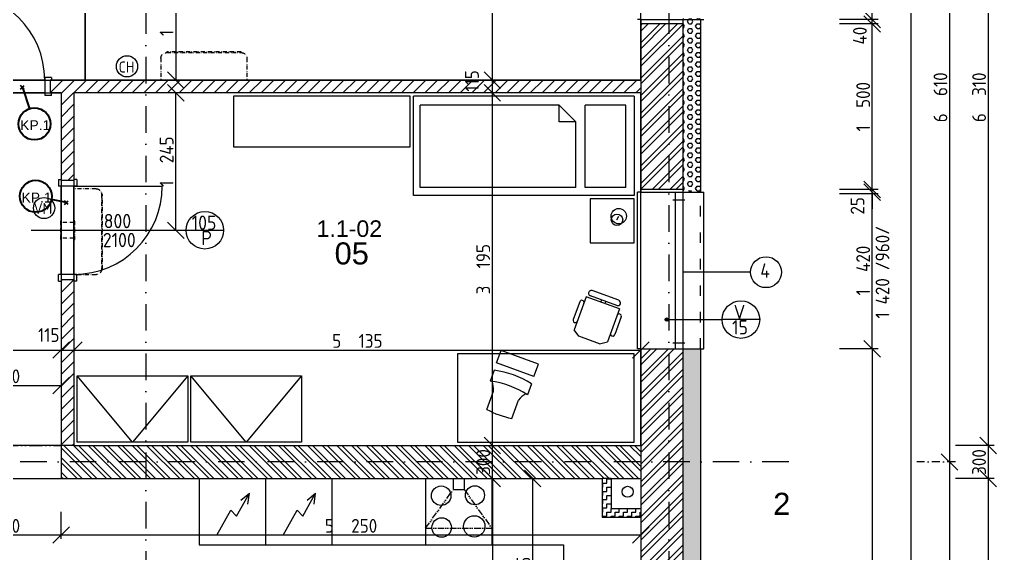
# Model space of a CAD drawing. Extents: x 4511820 to 5180432, y -1526536 to -944957.
# Drawn here: x 5034913 to 5043762, y -1339184 to -1334345 of the extents above; entities that cross this region are included whole.
import ezdxf

# ---------------------------------------------------------------- set-up
doc = ezdxf.new("R2010")
doc.units = 0
doc.header["$MEASUREMENT"] = 0
for name, pattern in [('ACAD_ISO03W100', [30, 12, -18]), ('ACAD_ISO12W100', [22, 12, -3, 0.5, -3, 0.5, -3]), ('BODKOCIARKOVANA_3', [5.6, 3, -1.3, 0, -1.3])]:
    doc.linetypes.add(name, pattern=pattern)
doc.layers.get('0').update_dxf_attribs({"linetype": 'CONTINUOUS'})
doc.layers.get('Defpoints').update_dxf_attribs({"color": 61, "linetype": 'CONTINUOUS'})
for name, color, linetype in [('DVERE', 45, 'CONTINUOUS'), ('KÓTY', 4, 'CONTINUOUS'), ('MÚRY', 1, 'CONTINUOUS'), ('OKNÁ', 143, 'CONTINUOUS'), ('osi', 253, 'CONTINUOUS'), ('Plochy', 41, 'CONTINUOUS'), ('POPIS', 7, 'CONTINUOUS'), ('TENKÁ', 7, 'CONTINUOUS'), ('ZARIADENIE', 47, 'CONTINUOUS'), ('ZARIADENIE1', 145, 'CONTINUOUS'), ('ZZ-chladenie', 133, 'CONTINUOUS'), ('zz-vetr', 52, 'CONTINUOUS'), ('ŠRAFY', 82, 'CONTINUOUS')]:
    doc.layers.add(name, color=color, linetype=linetype)
doc.layers.add('preklady', color=74, linetype='CONTINUOUS', lineweight=35)
doc.styles.add('ARIAL', font='arial.ttf')
doc.styles.add('styl1', font='arial.ttf')
doc.styles.add('STYLE1', font='isocp.shx')
doc.dimstyles.new('STANDARD-50', dxfattribs={"dimtxt": 125, "dimasz": 150, "dimexe": 10, "dimexo": 200, "dimgap": 20, "dimtad": 1, "dimdsep": 46, "dimlunit": 6, "dimtxsty": 'STYLE1', "dimblk1": 'OBLIQUE', "dimblk2": 'OBLIQUE', "dimsah": 1, "dimcen": 2.5, "dimse1": 1, "dimse2": 1, "dimadec": 0, "dimazin": 0, "dimtfac": 1, "dimtmove": 1, "dimatfit": 3, "dimldrblk": 'OBLIQUE', "dimfxl": 1, "dimtolj": 1, "dimtzin": 0, "dimarcsym": 0})
pattern_1 = [(45, (515270.5, 128041), (-53.0330086, 53.0330086), [])]

# ---------------------------------------------------------------- blocks, each defined once
blk = doc.blocks.new('_OBLIQUE')
at = {"color": 0, "linetype": 'ByBlock'}
blk.add_line((-0.5, -0.5), (0.5, 0.5), dxfattribs=at)
blk = doc.blocks.new('*D22272')
at = {"layer": 'Defpoints', "color": 0}
for p in [(5041881, -1331745.2), (5041881, -1338355.2), (5043337.5, -1338355.2)]:
    blk.add_point(p, dxfattribs=at)
at = {"layer": 'KÓTY', "color": 0, "lineweight": -2}
blk.add_line((5043337.5, -1331745.2), (5043337.5, -1338355.2), dxfattribs=at)
at = {"layer": 'KÓTY', "color": 0, "linetype": 'ByBlock', "lineweight": -2, "xscale": 150, "yscale": 150, "zscale": 150}
for p, rotation in [((5043337.5, -1331745.2), 90), ((5043337.5, -1338355.2), 270)]:
    blk.add_blockref('_OBLIQUE', p, dxfattribs=dict(at, rotation=rotation))
at = {"layer": 'KÓTY', "color": 0, "insert": (5043255, -1335050.2), "char_height": 125, "attachment_point": 5, "rotation": 90, "style": 'STYLE1'}
blk.add_mtext('\\A1;6ﾠ610', dxfattribs=at)
blk = doc.blocks.new('*D22273')
at = {"layer": 'Defpoints', "color": 0}
for p in [(5041881, -1338355.2), (5041881, -1345070.2), (5043337.5, -1345070.2)]:
    blk.add_point(p, dxfattribs=at)
at = {"layer": 'KÓTY', "color": 0, "lineweight": -2}
blk.add_line((5043337.5, -1338355.2), (5043337.5, -1345070.2), dxfattribs=at)
at = {"layer": 'KÓTY', "color": 0, "linetype": 'ByBlock', "lineweight": -2, "xscale": 150, "yscale": 150, "zscale": 150}
for p, rotation in [((5043337.5, -1338355.2), 90), ((5043337.5, -1345070.2), 270)]:
    blk.add_blockref('_OBLIQUE', p, dxfattribs=dict(at, rotation=rotation))
at = {"layer": 'KÓTY', "color": 0, "insert": (5043255, -1341712.7), "char_height": 125, "attachment_point": 5, "rotation": 90, "style": 'STYLE1'}
blk.add_mtext('\\A1;6ﾠ715', dxfattribs=at)
blk = doc.blocks.new('*D22275')
at = {"layer": 'Defpoints', "color": 0}
for p in [(5040921, -1312385.2), (5040921, -1345230.2), (5042987.5, -1345230.2)]:
    blk.add_point(p, dxfattribs=at)
at = {"layer": 'KÓTY', "color": 0, "lineweight": -2}
blk.add_line((5042987.5, -1312385.2), (5042987.5, -1345230.2), dxfattribs=at)
at = {"layer": 'KÓTY', "color": 0, "linetype": 'ByBlock', "lineweight": -2, "xscale": 150, "yscale": 150, "zscale": 150}
for p, rotation in [((5042987.5, -1312385.2), 90), ((5042987.5, -1345230.2), 270)]:
    blk.add_blockref('_OBLIQUE', p, dxfattribs=dict(at, rotation=rotation))
at = {"layer": 'KÓTY', "color": 0, "insert": (5042905, -1328807.7), "char_height": 125, "attachment_point": 5, "rotation": 90, "style": 'STYLE1'}
blk.add_mtext('\\A1;32ﾠ845', dxfattribs=at)
blk = doc.blocks.new('*D22278')
at = {"layer": 'Defpoints', "color": 0}
for p in [(5040921, -1335910.2), (5042637.5, -1335910.2), (5040921, -1337330.2)]:
    blk.add_point(p, dxfattribs=at)
at = {"layer": 'KÓTY', "color": 0, "lineweight": -2}
blk.add_line((5042637.5, -1337330.2), (5042637.5, -1335910.2), dxfattribs=at)
at = {"layer": 'KÓTY', "color": 0, "linetype": 'ByBlock', "lineweight": -2, "xscale": 150, "yscale": 150, "zscale": 150}
for p, rotation in [((5042637.5, -1335910.2), 90), ((5042637.5, -1337330.2), 270)]:
    blk.add_blockref('_OBLIQUE', p, dxfattribs=dict(at, rotation=rotation))
at = {"layer": 'KÓTY', "color": 0, "insert": (5042555, -1336620.2), "char_height": 125, "attachment_point": 5, "rotation": 90, "style": 'STYLE1'}
blk.add_mtext('\\A1;1ﾠ420', dxfattribs=at)
blk = doc.blocks.new('*D22279')
at = {"layer": 'Defpoints', "color": 0}
for p in [(5040921, -1335885.2), (5040921, -1335910.2), (5042637.5, -1335885.2)]:
    blk.add_point(p, dxfattribs=at)
at = {"layer": 'KÓTY', "color": 0, "lineweight": -2}
for p, q in [((5042637.5, -1335885.2), (5042637.5, -1335735.2)), ((5042637.5, -1335910.2), (5042637.5, -1335885.2)), ((5042637.5, -1335910.2), (5042637.5, -1336060.2))]:
    blk.add_line(p, q, dxfattribs=at)
at = {"layer": 'KÓTY', "color": 0, "linetype": 'ByBlock', "lineweight": -2, "xscale": 150, "yscale": 150, "zscale": 150}
for p, rotation in [((5042637.5, -1335885.2), 270), ((5042637.5, -1335910.2), 90)]:
    blk.add_blockref('_OBLIQUE', p, dxfattribs=dict(at, rotation=rotation))
at = {"layer": 'KÓTY', "color": 0, "insert": (5042504, -1336033.5), "char_height": 125, "attachment_point": 5, "rotation": 90, "style": 'STYLE1'}
blk.add_mtext('\\A1;25', dxfattribs=at)
blk = doc.blocks.new('*D22280')
at = {"layer": 'Defpoints', "color": 0}
for p in [(5040921, -1334385.2), (5042637.5, -1334385.2), (5040921, -1335885.2)]:
    blk.add_point(p, dxfattribs=at)
at = {"layer": 'KÓTY', "color": 0, "lineweight": -2}
blk.add_line((5042637.5, -1335885.2), (5042637.5, -1334385.2), dxfattribs=at)
at = {"layer": 'KÓTY', "color": 0, "linetype": 'ByBlock', "lineweight": -2, "xscale": 150, "yscale": 150, "zscale": 150}
for p, rotation in [((5042637.5, -1334385.2), 90), ((5042637.5, -1335885.2), 270)]:
    blk.add_blockref('_OBLIQUE', p, dxfattribs=dict(at, rotation=rotation))
at = {"layer": 'KÓTY', "color": 0, "insert": (5042555, -1335135.2), "char_height": 125, "attachment_point": 5, "rotation": 90, "style": 'STYLE1'}
blk.add_mtext('\\A1;1ﾠ500', dxfattribs=at)
blk = doc.blocks.new('*D22281')
at = {"layer": 'Defpoints', "color": 0}
for p in [(5040921, -1332925.2), (5042637.5, -1332925.2), (5040921, -1334345.2)]:
    blk.add_point(p, dxfattribs=at)
at = {"layer": 'KÓTY', "color": 0, "lineweight": -2}
blk.add_line((5042637.5, -1334345.2), (5042637.5, -1332925.2), dxfattribs=at)
at = {"layer": 'KÓTY', "color": 0, "linetype": 'ByBlock', "lineweight": -2, "xscale": 150, "yscale": 150, "zscale": 150}
for p, rotation in [((5042637.5, -1332925.2), 90), ((5042637.5, -1334345.2), 270)]:
    blk.add_blockref('_OBLIQUE', p, dxfattribs=dict(at, rotation=rotation))
at = {"layer": 'KÓTY', "color": 0, "insert": (5042555, -1333635.2), "char_height": 125, "attachment_point": 5, "rotation": 90, "style": 'STYLE1'}
blk.add_mtext('\\A1;1ﾠ420', dxfattribs=at)
blk = doc.blocks.new('*D22295')
at = {"layer": 'Defpoints', "color": 0}
for p in [(5040921, -1334345.2), (5040921, -1334385.2), (5042637.5, -1334345.2)]:
    blk.add_point(p, dxfattribs=at)
at = {"layer": 'KÓTY', "color": 0, "lineweight": -2}
blk.add_line((5042637.5, -1334385.2), (5042637.5, -1334345.2), dxfattribs=at)
at = {"layer": 'KÓTY', "color": 0, "linetype": 'ByBlock', "lineweight": -2, "xscale": 150, "yscale": 150, "zscale": 150}
for p, rotation in [((5042637.5, -1334345.2), 90), ((5042637.5, -1334385.2), 270)]:
    blk.add_blockref('_OBLIQUE', p, dxfattribs=dict(at, rotation=rotation))
at = {"layer": 'KÓTY', "color": 0, "insert": (5042525.5, -1334491), "char_height": 125, "attachment_point": 5, "rotation": 90, "style": 'STYLE1'}
blk.add_mtext('\\A1;40', dxfattribs=at)
blk = doc.blocks.new('*D22302')
at = {"layer": 'Defpoints', "color": 0}
for p in [(5040541, -1331895.2), (5040541, -1338205.2), (5043687.5, -1338205.2)]:
    blk.add_point(p, dxfattribs=at)
at = {"layer": 'KÓTY', "color": 0, "lineweight": -2}
blk.add_line((5043687.5, -1331895.2), (5043687.5, -1338205.2), dxfattribs=at)
at = {"layer": 'KÓTY', "color": 0, "linetype": 'ByBlock', "lineweight": -2, "xscale": 150, "yscale": 150, "zscale": 150}
for p, rotation in [((5043687.5, -1331895.2), 90), ((5043687.5, -1338205.2), 270)]:
    blk.add_blockref('_OBLIQUE', p, dxfattribs=dict(at, rotation=rotation))
at = {"layer": 'KÓTY', "color": 0, "insert": (5043605, -1335050.2), "char_height": 125, "attachment_point": 5, "rotation": 90, "style": 'STYLE1'}
blk.add_mtext('\\A1;6ﾠ310', dxfattribs=at)
blk = doc.blocks.new('*D22303')
at = {"layer": 'Defpoints', "color": 0}
for p in [(5040541, -1338205.2), (5040541, -1338505.2), (5043687.5, -1338505.2)]:
    blk.add_point(p, dxfattribs=at)
at = {"layer": 'KÓTY', "color": 0, "lineweight": -2}
blk.add_line((5043687.5, -1338205.2), (5043687.5, -1338505.2), dxfattribs=at)
at = {"layer": 'KÓTY', "color": 0, "linetype": 'ByBlock', "lineweight": -2, "xscale": 150, "yscale": 150, "zscale": 150}
for p, rotation in [((5043687.5, -1338205.2), 90), ((5043687.5, -1338505.2), 270)]:
    blk.add_blockref('_OBLIQUE', p, dxfattribs=dict(at, rotation=rotation))
at = {"layer": 'KÓTY', "color": 0, "insert": (5043605, -1338355.2), "char_height": 125, "attachment_point": 5, "rotation": 90, "style": 'STYLE1'}
blk.add_mtext('\\A1;300', dxfattribs=at)
blk = doc.blocks.new('*D22304')
at = {"layer": 'Defpoints', "color": 0}
for p in [(5040541, -1338505.2), (5040926.4, -1345230.2), (5043687.5, -1345230.2)]:
    blk.add_point(p, dxfattribs=at)
at = {"layer": 'KÓTY', "color": 0, "lineweight": -2}
blk.add_line((5043687.5, -1338505.2), (5043687.5, -1345230.2), dxfattribs=at)
at = {"layer": 'KÓTY', "color": 0, "linetype": 'ByBlock', "lineweight": -2, "xscale": 150, "yscale": 150, "zscale": 150}
for p, rotation in [((5043687.5, -1338505.2), 90), ((5043687.5, -1345230.2), 270)]:
    blk.add_blockref('_OBLIQUE', p, dxfattribs=dict(at, rotation=rotation))
at = {"layer": 'KÓTY', "color": 0, "insert": (5043605, -1341867.7), "char_height": 125, "attachment_point": 5, "rotation": 90, "style": 'STYLE1'}
blk.add_mtext('\\A1;6ﾠ725', dxfattribs=at)
blk = doc.blocks.new('JEDNOPOSTEL')
at = {"layer": 'ZARIADENIE', "ltscale": 0.25}
for p, q in [((4449069, -1322230.2), (4447069, -1322230.2)), ((4447069, -1323130.2), (4447069, -1322230.2)), ((4449069, -1322230.2), (4449069, -1323130.2)), ((4449069, -1323130.2), (4447069, -1323130.2)), ((4448913, -1323349.6), (4448929.1, -1323317.4))]:
    blk.add_line(p, q, dxfattribs=at)
at = {"layer": 'ZARIADENIE', "color": 76, "ltscale": 0.25}
for p, q in [((4448390.6, -1322311.3), (4447130.6, -1322311.3)), ((4447130.6, -1323056.9), (4447130.6, -1322311.3)), ((4448540.6, -1322461.3), (4448390.6, -1322311.3)), ((4448390.6, -1322461.3), (4448390.6, -1322311.3)), ((4448992.6, -1322311.3), (4448623.3, -1322311.3)), ((4448623.3, -1323056.9), (4448623.3, -1322311.3)), ((4448992.6, -1323056.9), (4448992.6, -1322311.3)), ((4448540.6, -1322461.3), (4448390.6, -1322461.3)), ((4448540.6, -1323056.9), (4448540.6, -1322461.3)), ((4448540.6, -1323056.9), (4447130.6, -1323056.9)), ((4448992.6, -1323056.9), (4448623.3, -1323056.9))]:
    blk.add_line(p, q, dxfattribs=at)
at = {"layer": 'ZARIADENIE'}
blk.add_lwpolyline([(4448669, -1323160.2), (4448669, -1323560.2), (4449069, -1323560.2), (4449069, -1323160.2)], close=True, dxfattribs=at)
at = {"layer": 'ZARIADENIE', "ltscale": 0.25}
for centre, radius in [((4448929.1, -1323317.4), 69.7), ((4448913, -1323349.6), 51.9)]:
    blk.add_circle(centre, radius, dxfattribs=at)
blk = doc.blocks.new('SKRINA')
at = {"layer": 'ZARIADENIE'}
for p, q in [((4449069, -1324645.2), (4448469, -1324145.2)), ((4448469, -1325145.2), (4449069, -1324645.2))]:
    blk.add_line(p, q, dxfattribs=at)
blk.add_lwpolyline([(4448469, -1324145.2), (4448469, -1325145.2), (4449069, -1325145.2), (4449069, -1324145.2)], close=True, dxfattribs=at)
blk = doc.blocks.new('*D23144')
at = {"layer": 'Defpoints', "color": 0}
for p in [(5036183.3, -1335010.2), (5036328, -1335010.2), (5036183.3, -1336255.2)]:
    blk.add_point(p, dxfattribs=at)
at = {"layer": 'KÓTY', "color": 0, "lineweight": -2}
blk.add_line((5036328, -1336255.2), (5036328, -1335010.2), dxfattribs=at)
at = {"layer": 'KÓTY', "color": 0, "linetype": 'ByBlock', "lineweight": -2, "xscale": 150, "yscale": 150, "zscale": 150}
for p, rotation in [((5036328, -1335010.2), 90), ((5036328, -1336255.2), 270)]:
    blk.add_blockref('_OBLIQUE', p, dxfattribs=dict(at, rotation=rotation))
at = {"layer": 'KÓTY', "color": 0, "insert": (5036245.5, -1335632.7), "char_height": 125, "attachment_point": 5, "rotation": 90, "style": 'STYLE1'}
blk.add_mtext('\\A1;1ﾠ245', dxfattribs=at)
blk = doc.blocks.new('*D23145')
at = {"layer": 'Defpoints', "color": 0}
for p in [(5040341.7, -1338505.2), (5039196.2, -1343580.2), (5040341.7, -1343580.2)]:
    blk.add_point(p, dxfattribs=at)
at = {"layer": 'KÓTY', "color": 0, "lineweight": -2}
blk.add_line((5039196.2, -1338505.2), (5039196.2, -1343580.2), dxfattribs=at)
at = {"layer": 'KÓTY', "color": 0, "linetype": 'ByBlock', "lineweight": -2, "xscale": 150, "yscale": 150, "zscale": 150}
for p, rotation in [((5039196.2, -1338505.2), 90), ((5039196.2, -1343580.2), 270)]:
    blk.add_blockref('_OBLIQUE', p, dxfattribs=dict(at, rotation=rotation))
at = {"layer": 'KÓTY', "color": 0, "insert": (5039103, -1341519.5), "char_height": 125, "attachment_point": 5, "rotation": 90, "style": 'STYLE1'}
blk.add_mtext('\\A1;5ﾠ075', dxfattribs=at)
blk = doc.blocks.new('*D23146')
at = {"layer": 'Defpoints', "color": 0}
for p in [(5039191, -1338205.2), (5039196.2, -1338205.2), (5039191, -1338505.2)]:
    blk.add_point(p, dxfattribs=at)
at = {"layer": 'KÓTY', "color": 0, "lineweight": -2}
blk.add_line((5039196.2, -1338505.2), (5039196.2, -1338205.2), dxfattribs=at)
at = {"layer": 'KÓTY', "color": 0, "linetype": 'ByBlock', "lineweight": -2, "xscale": 150, "yscale": 150, "zscale": 150}
for p, rotation in [((5039196.2, -1338205.2), 90), ((5039196.2, -1338505.2), 270)]:
    blk.add_blockref('_OBLIQUE', p, dxfattribs=dict(at, rotation=rotation))
at = {"layer": 'KÓTY', "color": 0, "insert": (5039113.7, -1338355.2), "char_height": 125, "attachment_point": 5, "rotation": 90, "style": 'STYLE1'}
blk.add_mtext('\\A1;300', dxfattribs=at)
blk = doc.blocks.new('*D23147')
at = {"layer": 'Defpoints', "color": 0}
for p in [(5039196.2, -1335010.2), (5039196.2, -1335010.2), (5039191, -1338205.2)]:
    blk.add_point(p, dxfattribs=at)
at = {"layer": 'KÓTY', "color": 0, "lineweight": -2}
blk.add_line((5039196.2, -1338205.2), (5039196.2, -1335010.2), dxfattribs=at)
at = {"layer": 'KÓTY', "color": 0, "linetype": 'ByBlock', "lineweight": -2, "xscale": 150, "yscale": 150, "zscale": 150}
for p, rotation in [((5039196.2, -1335010.2), 90), ((5039196.2, -1338205.2), 270)]:
    blk.add_blockref('_OBLIQUE', p, dxfattribs=dict(at, rotation=rotation))
at = {"layer": 'KÓTY', "color": 0, "insert": (5039113.6, -1336607.7), "char_height": 125, "attachment_point": 5, "rotation": 90, "style": 'STYLE1'}
blk.add_mtext('\\A1;3ﾠ195', dxfattribs=at)
blk = doc.blocks.new('*D23148')
at = {"layer": 'Defpoints', "color": 0}
for p in [(5039196.2, -1334895.2), (5039196.2, -1334895.2), (5039196.2, -1335010.2)]:
    blk.add_point(p, dxfattribs=at)
at = {"layer": 'KÓTY', "color": 0, "lineweight": -2}
blk.add_line((5039196.2, -1335010.2), (5039196.2, -1334895.2), dxfattribs=at)
at = {"layer": 'KÓTY', "color": 0, "linetype": 'ByBlock', "lineweight": -2, "xscale": 150, "yscale": 150, "zscale": 150}
for p, rotation in [((5039196.2, -1334895.2), 90), ((5039196.2, -1335010.2), 270)]:
    blk.add_blockref('_OBLIQUE', p, dxfattribs=dict(at, rotation=rotation))
at = {"layer": 'KÓTY', "color": 0, "insert": (5039011.2, -1334901.9), "char_height": 125, "attachment_point": 5, "rotation": 90, "style": 'STYLE1'}
blk.add_mtext('\\A1;115', dxfattribs=at)
blk = doc.blocks.new('*D23149')
at = {"layer": 'Defpoints', "color": 0}
for p in [(5039196.2, -1331895.2), (5039196.2, -1331895.2), (5039196.2, -1334895.2)]:
    blk.add_point(p, dxfattribs=at)
at = {"layer": 'KÓTY', "color": 0, "lineweight": -2}
blk.add_line((5039196.2, -1334895.2), (5039196.2, -1331895.2), dxfattribs=at)
at = {"layer": 'KÓTY', "color": 0, "linetype": 'ByBlock', "lineweight": -2, "xscale": 150, "yscale": 150, "zscale": 150}
for p, rotation in [((5039196.2, -1331895.2), 90), ((5039196.2, -1334895.2), 270)]:
    blk.add_blockref('_OBLIQUE', p, dxfattribs=dict(at, rotation=rotation))
at = {"layer": 'KÓTY', "color": 0, "insert": (5039113.6, -1333395.2), "char_height": 125, "attachment_point": 5, "rotation": 90, "style": 'STYLE1'}
blk.add_mtext('\\A1;3ﾠ000', dxfattribs=at)
blk = doc.blocks.new('*D23159')
at = {"layer": 'Defpoints', "color": 0}
for p in [(5034121, -1338505.2), (5035291, -1338505.2), (5035291, -1339016.5)]:
    blk.add_point(p, dxfattribs=at)
at = {"layer": 'KÓTY', "color": 0, "lineweight": -2}
blk.add_line((5034121, -1339016.5), (5035291, -1339016.5), dxfattribs=at)
at = {"layer": 'KÓTY', "color": 0, "linetype": 'ByBlock', "lineweight": -2, "xscale": 150, "yscale": 150, "zscale": 150, "rotation": 180}
blk.add_blockref('_OBLIQUE', (5034121, -1339016.5), dxfattribs=at)
at = {"layer": 'KÓTY', "color": 0, "linetype": 'ByBlock', "lineweight": -2, "xscale": 150, "yscale": 150, "zscale": 150}
blk.add_blockref('_OBLIQUE', (5035291, -1339016.5), dxfattribs=at)
at = {"layer": 'KÓTY', "color": 0, "insert": (5034706, -1338934), "char_height": 125, "attachment_point": 5, "style": 'STYLE1'}
blk.add_mtext('\\A1;1ﾠ170', dxfattribs=at)
blk = doc.blocks.new('*D23160')
at = {"layer": 'Defpoints', "color": 0}
for p in [(5035291, -1338505.2), (5040541, -1338505.2), (5040541, -1339016.5)]:
    blk.add_point(p, dxfattribs=at)
at = {"layer": 'KÓTY', "color": 0, "lineweight": -2}
blk.add_line((5035291, -1339016.5), (5040541, -1339016.5), dxfattribs=at)
at = {"layer": 'KÓTY', "color": 0, "linetype": 'ByBlock', "lineweight": -2, "xscale": 150, "yscale": 150, "zscale": 150, "rotation": 180}
blk.add_blockref('_OBLIQUE', (5035291, -1339016.5), dxfattribs=at)
at = {"layer": 'KÓTY', "color": 0, "linetype": 'ByBlock', "lineweight": -2, "xscale": 150, "yscale": 150, "zscale": 150}
blk.add_blockref('_OBLIQUE', (5040541, -1339016.5), dxfattribs=at)
at = {"layer": 'KÓTY', "color": 0, "insert": (5037916, -1338934), "char_height": 125, "attachment_point": 5, "style": 'STYLE1'}
blk.add_mtext('\\A1;5ﾠ250', dxfattribs=at)
blk = doc.blocks.new('*D23163')
at = {"layer": 'Defpoints', "color": 0}
for p in [(5039561.5, -1338505.2), (5040291, -1338505.2), (5040291, -1340380.2)]:
    blk.add_point(p, dxfattribs=at)
at = {"layer": 'KÓTY', "color": 0, "lineweight": -2}
blk.add_line((5039561.5, -1340380.2), (5039561.5, -1338505.2), dxfattribs=at)
at = {"layer": 'KÓTY', "color": 0, "linetype": 'ByBlock', "lineweight": -2, "xscale": 150, "yscale": 150, "zscale": 150}
for p, rotation in [((5039561.5, -1338505.2), 90), ((5039561.5, -1340380.2), 270)]:
    blk.add_blockref('_OBLIQUE', p, dxfattribs=dict(at, rotation=rotation))
at = {"layer": 'KÓTY', "color": 0, "insert": (5039479, -1339442.7), "char_height": 125, "attachment_point": 5, "rotation": 90, "style": 'STYLE1'}
blk.add_mtext('\\A1;1ﾠ875', dxfattribs=at)
blk = doc.blocks.new('*D23175')
at = {"layer": 'Defpoints', "color": 0}
for p in [(5035291, -1337340.5), (5033291, -1338205.2), (5035291, -1338205.2)]:
    blk.add_point(p, dxfattribs=at)
at = {"layer": 'KÓTY', "color": 0, "lineweight": -2}
blk.add_line((5033291, -1337340.5), (5035291, -1337340.5), dxfattribs=at)
at = {"layer": 'KÓTY', "color": 0, "linetype": 'ByBlock', "lineweight": -2, "xscale": 150, "yscale": 150, "zscale": 150, "rotation": 180}
blk.add_blockref('_OBLIQUE', (5033291, -1337340.5), dxfattribs=at)
at = {"layer": 'KÓTY', "color": 0, "linetype": 'ByBlock', "lineweight": -2, "xscale": 150, "yscale": 150, "zscale": 150}
blk.add_blockref('_OBLIQUE', (5035291, -1337340.5), dxfattribs=at)
at = {"layer": 'KÓTY', "color": 0, "insert": (5034291, -1337258), "char_height": 125, "attachment_point": 5, "style": 'STYLE1'}
blk.add_mtext('\\A1;2ﾠ000', dxfattribs=at)
blk = doc.blocks.new('*D23176')
at = {"layer": 'Defpoints', "color": 0}
for p in [(5035406, -1337340.5), (5035291, -1338205.2), (5035406, -1338205.2)]:
    blk.add_point(p, dxfattribs=at)
at = {"layer": 'KÓTY', "color": 0, "lineweight": -2}
blk.add_line((5035291, -1337340.5), (5035406, -1337340.5), dxfattribs=at)
at = {"layer": 'KÓTY', "color": 0, "linetype": 'ByBlock', "lineweight": -2, "xscale": 150, "yscale": 150, "zscale": 150, "rotation": 180}
blk.add_blockref('_OBLIQUE', (5035291, -1337340.5), dxfattribs=at)
at = {"layer": 'KÓTY', "color": 0, "linetype": 'ByBlock', "lineweight": -2, "xscale": 150, "yscale": 150, "zscale": 150}
blk.add_blockref('_OBLIQUE', (5035406, -1337340.5), dxfattribs=at)
at = {"layer": 'KÓTY', "color": 0, "insert": (5035177.5, -1337204.5), "char_height": 125, "attachment_point": 5, "style": 'STYLE1'}
blk.add_mtext('\\A1;115', dxfattribs=at)
blk = doc.blocks.new('*D23177')
at = {"layer": 'Defpoints', "color": 0}
for p in [(5040541, -1337340.5), (5035406, -1338205.2), (5040541, -1338205.2)]:
    blk.add_point(p, dxfattribs=at)
at = {"layer": 'KÓTY', "color": 0, "lineweight": -2}
blk.add_line((5035406, -1337340.5), (5040541, -1337340.5), dxfattribs=at)
at = {"layer": 'KÓTY', "color": 0, "linetype": 'ByBlock', "lineweight": -2, "xscale": 150, "yscale": 150, "zscale": 150, "rotation": 180}
blk.add_blockref('_OBLIQUE', (5035406, -1337340.5), dxfattribs=at)
at = {"layer": 'KÓTY', "color": 0, "linetype": 'ByBlock', "lineweight": -2, "xscale": 150, "yscale": 150, "zscale": 150}
blk.add_blockref('_OBLIQUE', (5040541, -1337340.5), dxfattribs=at)
at = {"layer": 'KÓTY', "color": 0, "insert": (5037973.5, -1337258), "char_height": 125, "attachment_point": 5, "style": 'STYLE1'}
blk.add_mtext('\\A1;5ﾠ135', dxfattribs=at)
blk = doc.blocks.new('*D23191')
at = {"layer": 'Defpoints', "color": 0}
for p in [(5035621, -1333645.2), (5035621, -1334895.2), (5036328, -1334895.2)]:
    blk.add_point(p, dxfattribs=at)
at = {"layer": 'KÓTY', "color": 0, "lineweight": -2}
blk.add_line((5036328, -1333645.2), (5036328, -1334895.2), dxfattribs=at)
at = {"layer": 'KÓTY', "color": 0, "linetype": 'ByBlock', "lineweight": -2, "xscale": 150, "yscale": 150, "zscale": 150}
for p, rotation in [((5036328, -1333645.2), 90), ((5036328, -1334895.2), 270)]:
    blk.add_blockref('_OBLIQUE', p, dxfattribs=dict(at, rotation=rotation))
at = {"layer": 'KÓTY', "color": 0, "insert": (5036245.5, -1334270.2), "char_height": 125, "attachment_point": 5, "rotation": 90, "style": 'STYLE1'}
blk.add_mtext('\\A1;1ﾠ250', dxfattribs=at)
blk = doc.blocks.new('chlj3')
at = {"layer": 'ZZ-chladenie', "linetype": 'ACAD_ISO12W100', "ltscale": 3}
for p, q in [((5005195.8, -1151691.8), (5005395.8, -1151691.8)), ((5005195.8, -1152470.8), (5005395.8, -1152470.8))]:
    blk.add_line(p, q, dxfattribs=at)
blk.add_lwpolyline([(5005145.8, -1152419.2), (5005138.4, -1152419.2), (5005138.4, -1151744.5), (5005145.8, -1151744.5)], close=True, dxfattribs=at)
for centre, start, end in [((5005195.8, -1151741.8), 90, 180), ((5005195.8, -1152420.8), 180, 270)]:
    blk.add_arc(centre, 50, start, end, dxfattribs=at)
blk = doc.blocks.new('*D23379')
at = {"layer": 'Defpoints', "color": 0}
for p in [(5035291, -1337661), (5034121, -1338205.2), (5035291, -1338205.2)]:
    blk.add_point(p, dxfattribs=at)
at = {"layer": 'KÓTY', "color": 0, "lineweight": -2}
blk.add_line((5034121, -1337661), (5035291, -1337661), dxfattribs=at)
at = {"layer": 'KÓTY', "color": 0, "linetype": 'ByBlock', "lineweight": -2, "xscale": 150, "yscale": 150, "zscale": 150, "rotation": 180}
blk.add_blockref('_OBLIQUE', (5034121, -1337661), dxfattribs=at)
at = {"layer": 'KÓTY', "color": 0, "linetype": 'ByBlock', "lineweight": -2, "xscale": 150, "yscale": 150, "zscale": 150}
blk.add_blockref('_OBLIQUE', (5035291, -1337661), dxfattribs=at)
at = {"layer": 'KÓTY', "color": 0, "insert": (5034706, -1337578.5), "char_height": 125, "attachment_point": 5, "style": 'STYLE1'}
blk.add_mtext('\\A1;1ﾠ170', dxfattribs=at)
blk = doc.blocks.new('*D45368')
at = {"layer": 'Defpoints', "color": 0}
for p in [(5040921, -1337330.2), (5040921, -1343580.2), (5042637.5, -1343580.2)]:
    blk.add_point(p, dxfattribs=at)
at = {"layer": 'KÓTY', "color": 0, "lineweight": -2}
blk.add_line((5042637.5, -1337330.2), (5042637.5, -1343580.2), dxfattribs=at)
at = {"layer": 'KÓTY', "color": 0, "linetype": 'ByBlock', "lineweight": -2, "xscale": 150, "yscale": 150, "zscale": 150}
for p, rotation in [((5042637.5, -1337330.2), 90), ((5042637.5, -1343580.2), 270)]:
    blk.add_blockref('_OBLIQUE', p, dxfattribs=dict(at, rotation=rotation))
at = {"layer": 'KÓTY', "color": 0, "insert": (5042555, -1340455.2), "char_height": 125, "attachment_point": 5, "rotation": 90, "style": 'STYLE1'}
blk.add_mtext('\\A1;6ﾠ250', dxfattribs=at)

msp = doc.modelspace()

# ---------------------------------------------------------------- hatches: boundary and pattern name
at = {"layer": 'TENKÁ'}
h = msp.add_hatch(color=256, dxfattribs=at)
h.dxf.hatch_style = 1
h.paths.add_polyline_path([(5040790.327, -1337064.457, 2.41421356), (5040775.327, -1337079.457, 0.41421356)])
at = {"layer": 'ŠRAFY'}
h = msp.add_hatch(dxfattribs=at)
h.set_pattern_fill('ANSI32', color=256, scale=300)
h.paths.add_polyline_path([(5040921, -1335885.191), (5040921, -1334385.191), (5040541, -1334385.191), (5040541, -1334895.191), (5040541, -1335010.191), (5040541, -1335885.191)])
h = msp.add_hatch(dxfattribs=at)
h.set_pattern_fill('HEX', color=256, scale=200)
h.set_pattern_definition([(0, (0, -175771.395), (0, 43.3012702), [25, -50]), (120, (0, -175771.395), (-37.5, -21.6506351), [25, -50]), (60, (25, -175771.395), (-37.5, 21.6506351), [25, -50])])
h.paths.add_polyline_path([(5040921, -1335900.587), (5041081, -1335900.587), (5041081, -1334335.587), (5040921, -1334335.587), (5040921, -1334375.587), (5040921, -1335875.587)])
at = {"layer": 'ŠRAFY', "ltscale": 0.25}
h = msp.add_hatch(dxfattribs=at)
h.set_pattern_fill('ANSI31', color=256, scale=600, style=0)
h.set_pattern_definition(pattern_1)
h.paths.add_polyline_path([(5040541, -1335010.191), (5040541, -1334895.191), (5035191, -1334895.191), (5035191, -1335010.191), (5035291, -1335010.191), (5035291, -1335805.191), (5035406, -1335805.191), (5035406, -1335010.191)])
h = msp.add_hatch(dxfattribs=at)
h.set_pattern_fill('ANSI31', color=256, scale=600, style=0)
h.set_pattern_definition(pattern_1)
h.paths.add_polyline_path([(5035291, -1338205.191), (5035406, -1338205.191), (5035406, -1336715.191), (5035406, -1336705.191), (5035291, -1336705.191), (5035291, -1336715.191)])
at = {"layer": 'ŠRAFY'}
h = msp.add_hatch(dxfattribs=at)
h.set_pattern_fill('HEX', color=256, scale=200)
h.set_pattern_definition([(0, (0, -175781), (0, 43.3012702), [25, -50]), (120, (0, -175781), (-37.5, -21.6506351), [25, -50]), (60, (25, -175781), (-37.5, 21.6506351), [25, -50])])
h.paths.add_polyline_path([(5040921, -1345230.191), (5040621, -1345230.191), (5040621, -1343730.191), (5040166, -1343730.191), (5040166, -1343970.191), (5040461, -1343970.191), (5040461, -1345355.191), (5041081, -1345355.191), (5041081, -1337330.191), (5040921, -1337330.191), (5040921, -1343730.191)])
h.paths.add_polyline_path([(5040920.451, -1344685), (5041183.049, -1344685), (5041183.049, -1344935), (5040920.451, -1344935)], flags=9)
h = msp.add_hatch(dxfattribs=at)
h.set_pattern_fill('ANSI32', color=256, scale=300)
h.paths.add_polyline_path([(5040921, -1337330.191), (5040851, -1337330.191), (5040541, -1337330.191), (5040541, -1338205.191), (5040541, -1338505.191), (5040541, -1338775.191), (5040541, -1338855.191), (5040541, -1340380.191), (5040541, -1340460.191), (5040541, -1340850.191), (5040541, -1340930.191), (5040541, -1340955.191), (5040541, -1343580.191), (5040921, -1343580.191)])
h = msp.add_hatch(dxfattribs=at)
h.set_pattern_fill('ANSI32', color=256, scale=250, angle=90)
h.paths.add_polyline_path([(5035291, -1338505.191), (5040541, -1338505.191), (5040541, -1338205.191), (5035406, -1338205.191), (5035291, -1338205.191)])
at = {"layer": 'ŠRAFY', "ltscale": 0.25}
h = msp.add_hatch(dxfattribs=at)
h.set_pattern_fill('ZIGZAG', color=256, scale=300, style=0)
h.set_pattern_definition([(0, (-68841.5, 128041), (37.5, 37.5), [37.5, -37.5]), (90, (-68804, 128041), (-37.5, 37.5), [37.5, -37.5])])
h.paths.add_polyline_path([(5040191, -1338505.191), (5040191, -1338855.191), (5040541, -1338855.191), (5040541, -1338775.191), (5040271, -1338775.191), (5040271, -1338505.191)])

# ---------------------------------------------------------------- linework, layer by layer
at = {"layer": 'DVERE', "ltscale": 0.25}
for p, q in [((5035141, -1334895.191), (5034341, -1334895.191)), ((5035201, -1334870.191), (5035141, -1334870.191)), ((5035141, -1334870.191), (5035141, -1335035.191)), ((5035201, -1334870.191), (5035201, -1334895.191)), ((5035141, -1335010.191), (5034341, -1335010.191)), ((5035201, -1335035.191), (5035141, -1335035.191)), ((5035201, -1335035.191), (5035201, -1335010.191)), ((5035266, -1335795.191), (5035266, -1335855.191)), ((5035266, -1335795.191), (5035291, -1335795.191)), ((5035431, -1335795.191), (5035406, -1335795.191)), ((5035431, -1335795.191), (5035431, -1335855.191)), ((5035431, -1335855.191), (5035266, -1335855.191)), ((5035291, -1336655.191), (5035291, -1335855.191)), ((5035406, -1336655.191), (5035406, -1335855.191)), ((5035406, -1335855.191), (5036206, -1335855.191)), ((5035019.172, -1336255.191), (5036421.828, -1336255.191)), ((5036421.828, -1336255.191), (5036761.828, -1336255.191)), ((5035266, -1336715.191), (5035266, -1336655.191)), ((5035431, -1336655.191), (5035266, -1336655.191)), ((5035266, -1336715.191), (5035291, -1336715.191)), ((5035431, -1336715.191), (5035406, -1336715.191)), ((5035431, -1336715.191), (5035431, -1336655.191))]:
    msp.add_line(p, q, dxfattribs=at)
msp.add_circle((5036591.828, -1336255.191), 170, dxfattribs=at)
for centre, start, end in [((5034341, -1334895.191), 0, 90), ((5035406, -1335855.191), 270, 0)]:
    msp.add_arc(centre, 800, start, end, dxfattribs=at)
at = {"layer": 'KÓTY', "ltscale": 0.25}
for p, q in [((5042690.903, -1334345.191), (5042340.903, -1334345.191)), ((5042690.903, -1334385.191), (5042340.903, -1334385.191)), ((5042690.903, -1335885.191), (5042340.903, -1335885.191)), ((5042690.903, -1335925.191), (5042340.903, -1335925.191)), ((5042690.903, -1337330.191), (5042340.903, -1337330.191)), ((5043740.903, -1338205.191), (5043390.903, -1338205.191)), ((5043740.903, -1338505.191), (5043390.903, -1338505.191))]:
    msp.add_line(p, q, dxfattribs=at)
at = {"layer": 'KÓTY', "linetype": 'BODKOCIARKOVANA_3', "ltscale": 25}
msp.add_line((5043390.903, -1338355.191), (5043040.903, -1338355.191), dxfattribs=at)
at = {"layer": 'KÓTY'}
msp.add_line((5035291, -1339051), (5035291, -1338807.191), dxfattribs=at)
at = {"layer": 'MÚRY'}
for p, q in [((5040541, -1334345.191), (5040541, -1334895.191)), ((5040541, -1334345.191), (5041081, -1334345.191)), ((5041081, -1334345.191), (5041081, -1335910.191)), ((5041081, -1334345.191), (5041081, -1335910.191)), ((5040541, -1334895.191), (5035191, -1334895.191)), ((5035291, -1335010.191), (5035191, -1335010.191)), ((5040541, -1335010.191), (5035406, -1335010.191)), ((5040541, -1335010.191), (5040541, -1335910.191)), ((5040541, -1335910.191), (5041081, -1335910.191)), ((5040541, -1337330.191), (5040541, -1338205.191)), ((5040541, -1337330.191), (5041081, -1337330.191)), ((5041081, -1337330.191), (5041081, -1345355.191)), ((5035406, -1338205.191), (5040541, -1338205.191)), ((5035291, -1338505.191), (5040191, -1338505.191)), ((5040191, -1338505.191), (5040191, -1338855.191)), ((5040271, -1338505.191), (5040271, -1338775.191)), ((5040271, -1338505.191), (5040541, -1338505.191)), ((5040541, -1338505.191), (5040541, -1338775.191)), ((5040271, -1338775.191), (5040541, -1338775.191)), ((5040191, -1338855.191), (5040541, -1338855.191)), ((5040541, -1338855.191), (5040541, -1340380.191))]:
    msp.add_line(p, q, dxfattribs=at)
at = {"layer": 'MÚRY', "ltscale": 0.25}
for p, q in [((5035191, -1334895.191), (5035191, -1335010.191)), ((5035291, -1335010.191), (5035291, -1335805.191)), ((5035406, -1335010.191), (5035406, -1335805.191)), ((5035406, -1335805.191), (5035291, -1335805.191)), ((5035291, -1336705.191), (5035291, -1338505.191)), ((5035406, -1336705.191), (5035291, -1336705.191)), ((5035406, -1336705.191), (5035406, -1338205.191))]:
    msp.add_line(p, q, dxfattribs=at)
at = {"layer": 'OKNÁ', "ltscale": 0.25}
for p, q in [((5040851, -1335910.191), (5040851, -1337330.191)), ((5040921, -1335910.191), (5040921, -1337330.191)), ((5040831, -1335980.191), (5040941, -1335980.191)), ((5040831, -1335980.191), (5040941, -1335980.191)), ((5041534.854, -1336635.191), (5040921, -1336635.191)), ((5040831, -1337275.191), (5040941, -1337275.191)), ((5040831, -1337275.191), (5040941, -1337275.191))]:
    msp.add_line(p, q, dxfattribs=at)
msp.add_circle((5041674.854, -1336635.191), 140, dxfattribs=at)
at = {"layer": 'osi', "linetype": 'BODKOCIARKOVANA_3', "ltscale": 80}
for p, q in [((5036056, -1310038), (5036056, -1347555.191)), ((5040796, -1310038), (5040796, -1347555.191)), ((5041881, -1338355.191), (4978211, -1338355.191))]:
    msp.add_line(p, q, dxfattribs=at)
at = {"layer": 'Plochy'}
for points in [[(5035506, -1331895.191), (5033406, -1331895.191), (5033406, -1334895.191), (5035506, -1334895.191)], [(5040541, -1331895.191), (5035621, -1331895.191), (5035621, -1333645.191), (5035506, -1333645.191), (5035506, -1334895.191), (5040541, -1334895.191)], [(5029486, -1336205.191), (5029486, -1333895.191), (5033291, -1333895.191), (5033291, -1335010.191), (5035291, -1335010.191), (5035291, -1338205.191), (5033291, -1338205.191), (5033291, -1336205.191)], [(5040541, -1335010.191), (5035406, -1335010.191), (5035406, -1338205.191), (5040541, -1338205.191)], [(5034121, -1338505.191), (5040191, -1338505.191), (5040191, -1338855.191), (5040541, -1338855.191), (5040541, -1340380.191), (5040291, -1340380.191), (5040291, -1340930.191), (5040541, -1340930.191), (5040541, -1343580.191), (5034121, -1343580.191)]]:
    msp.add_lwpolyline(points, close=True, dxfattribs=at)
at = {"layer": 'preklady'}
for p, q in [((5034922.882, -1334977.616), (5034956.116, -1334944.382)), ((5034956.117, -1334977.617), (5034922.883, -1334944.383)), ((5034939.499, -1334960.999), (5035002.717, -1335153.658)), ((5035337.499, -1336003.999), (5035202.005, -1335976.386)), ((5035320.882, -1336020.616), (5035354.116, -1335987.382)), ((5035354.117, -1336020.617), (5035320.883, -1335987.383))]:
    msp.add_line(p, q, dxfattribs=at)
at = {"layer": 'preklady', "ltscale": 0.25}
for centre in [(5035047.925, -1335291.43), (5035059.925, -1335947.43)]:
    msp.add_circle(centre, 145, dxfattribs=at)
at = {"layer": 'TENKÁ', "ltscale": 0.25}
for p, q in [((5040541, -1334345.191), (5040511, -1334345.191)), ((5041081, -1334345.191), (5041111, -1334345.191)), ((5040511, -1337330.191), (5040511, -1335910.191)), ((5040541, -1335910.191), (5040511, -1335910.191)), ((5041081, -1335910.191), (5041111, -1335910.191)), ((5041111, -1337330.191), (5041111, -1335910.191)), ((5040775.327, -1337064.457), (5041277.729, -1337064.457)), ((5041617.729, -1337064.457), (5041277.729, -1337064.457)), ((5040541, -1337330.191), (5040511, -1337330.191)), ((5041081, -1337330.191), (5041111, -1337330.191))]:
    msp.add_line(p, q, dxfattribs=at)
at = {"layer": 'TENKÁ'}
for p, q in [((5040921, -1334385.191), (5040541, -1334385.191)), ((5040921, -1334345.191), (5040921, -1335910.191)), ((5040921, -1334345.191), (5040921, -1335910.191)), ((5040541, -1334895.191), (5040541, -1335010.191)), ((5040921, -1335885.191), (5040541, -1335885.191)), ((5040921, -1337330.191), (5040921, -1345230.191)), ((5035406, -1338205.191), (5035291, -1338205.191)), ((5040541, -1338205.191), (5040541, -1338505.191)), ((5040271, -1338505.191), (5040191, -1338505.191)), ((5040541, -1338775.191), (5040541, -1338855.191))]:
    msp.add_line(p, q, dxfattribs=at)
at = {"layer": 'TENKÁ', "linetype": 'ACAD_ISO03W100', "ltscale": 8}
for p, q in [((5040541, -1337330.191), (5040541, -1335910.191)), ((5041081, -1337330.191), (5041081, -1335910.191))]:
    msp.add_line(p, q, dxfattribs=at)
at = {"layer": 'TENKÁ', "linetype": 'ACAD_ISO12W100', "ltscale": 10}
for p, q in [((5034121, -1338205.191), (5035291, -1338205.191)), ((5034121, -1338505.191), (5035291, -1338505.191))]:
    msp.add_line(p, q, dxfattribs=at)
at = {"layer": 'TENKÁ', "ltscale": 0.25}
msp.add_circle((5041447.729, -1337064.457), 170, dxfattribs=at)
at = {"layer": 'TENKÁ'}
msp.add_circle((5040775.327, -1337064.457), 15, dxfattribs=at)
at = {"layer": 'ZARIADENIE', "color": 33, "ltscale": 0.25}
for p, q in [((5040340.608, -1336889.319), (5040101.537, -1336802.304)), ((5040046.78, -1336856.867), (5039937.334, -1337157.568)), ((5040347.482, -1336966.313), (5040046.78, -1336856.867)), ((5040323.507, -1336936.303), (5040084.436, -1336849.289)), ((5040185.178, -1336885.956), (5040178.337, -1336904.749)), ((5039987.453, -1336902.914), (5039928.868, -1337063.874)), ((5040222.765, -1336899.636), (5040215.925, -1336918.43)), ((5040347.482, -1336966.313), (5040238.035, -1337267.015)), ((5040363.33, -1337039.722), (5040304.745, -1337200.682)), ((5039980.034, -1337215.677), (5039937.334, -1337157.568)), ((5040167.973, -1337284.081), (5039980.034, -1337215.677)), ((5040167.973, -1337284.081), (5040238.035, -1337267.015))]:
    msp.add_line(p, q, dxfattribs=at)
at = {"layer": 'ZARIADENIE', "color": 8, "ltscale": 0.25}
for p, q in [((5039234.326, -1337457.215), (5039275.369, -1337344.452)), ((5039613.658, -1337467.579), (5039275.369, -1337344.452)), ((5039572.616, -1337580.342), (5039234.326, -1337457.215)), ((5039572.616, -1337580.342), (5039613.658, -1337467.579)), ((5039212.258, -1337523.894), (5039176.419, -1337622.362)), ((5039550.548, -1337647.021), (5039514.708, -1337745.489)), ((5039146.894, -1337878.908), (5039207.414, -1337712.63)), ((5039372.42, -1337960.993), (5039432.941, -1337794.715))]:
    msp.add_line(p, q, dxfattribs=at)
at = {"layer": 'ZARIADENIE', "color": 45, "ltscale": 0.25}
msp.add_lwpolyline([(5038451, -1335040.191), (5036851, -1335040.191), (5036851, -1335497.959), (5038451, -1335497.959)], close=True, dxfattribs=at)
at = {"layer": 'ZARIADENIE'}
msp.add_lwpolyline([(5038881, -1338175.191), (5040481, -1338175.191), (5040481, -1337375.191), (5038881, -1337375.191)], close=True, dxfattribs=at)
at = {"layer": 'ZARIADENIE', "color": 33, "ltscale": 0.25}
for centre, radius, start, end in [((5040092.986, -1336825.796), 25, 70, 250), ((5040006.247, -1336909.755), 20, 340, 160), ((5040332.058, -1336912.811), 25, 250, 70), ((5039947.662, -1337070.715), 20, 160, 340), ((5040344.536, -1337032.882), 20, 340, 160), ((5040285.952, -1337193.842), 20, 160, 340)]:
    msp.add_arc(centre, radius, start, end, dxfattribs=at)
at = {"layer": 'ZARIADENIE', "color": 8, "ltscale": 0.25}
for centre, radius, start, end in [((5039107.787, -1338337.211), 820, 57.3196165, 82.6803835), ((5039071.947, -1338435.68), 820, 57.3196165, 82.6803835), ((5038937.268, -1337708.457), 270.179, 359.1150371, 18.0280976), ((5039642.567, -1337965.165), 270.179, 121.9719025, 140.8849629), ((5039537.095, -1337157.698), 820, 241.5850319, 258.4149681)]:
    msp.add_arc(centre, radius, start, end, dxfattribs=at)
at = {"layer": 'ZARIADENIE1', "color": 8, "ltscale": 0.25}
for p, q in [((5036541, -1338505.191), (5036541, -1339105.191)), ((5037141, -1338505.191), (5037141, -1339105.191)), ((5037741, -1338505.191), (5037741, -1339105.191)), ((5038591, -1338505.191), (5038591, -1339105.191)), ((5038591, -1338505.191), (5038591, -1339105.191)), ((5038841, -1338505.191), (5038841, -1338605.191)), ((5038941, -1338505.191), (5038941, -1338605.191)), ((5039191, -1338505.191), (5039191, -1339105.191)), ((5039191, -1338505.191), (5039191, -1339105.191)), ((5038841, -1338605.191), (5038941, -1338605.191)), ((5036541, -1339105.191), (5039841, -1339105.191)), ((5039841, -1339105.191), (5039841, -1340355.191))]:
    msp.add_line(p, q, dxfattribs=at)
at = {"layer": 'ZARIADENIE1', "color": 8}
for p, q in [((5036878.908, -1338845.249), (5036994.624, -1338637.273)), ((5036917.075, -1338700.552), (5036994.624, -1338637.273)), ((5036981.74, -1338736.531), (5036994.624, -1338637.273)), ((5037478.908, -1338845.249), (5037594.624, -1338637.273)), ((5037517.075, -1338700.552), (5037594.624, -1338637.273)), ((5037581.74, -1338736.531), (5037594.624, -1338637.273)), ((5036701.148, -1339018.703), (5036827.075, -1338792.377)), ((5036878.908, -1338845.249), (5036827.075, -1338792.377)), ((5037301.148, -1339018.703), (5037427.075, -1338792.377)), ((5037478.908, -1338845.249), (5037427.075, -1338792.377))]:
    msp.add_line(p, q, dxfattribs=at)
at = {"layer": 'ZARIADENIE1', "color": 8, "linetype": 'ACAD_ISO12W100', "ltscale": 5}
for p, q in [((5038591, -1338955.191), (5038841, -1338605.191)), ((5038941, -1338605.191), (5039191, -1338955.191)), ((5038591, -1338955.191), (5039191, -1338955.191))]:
    msp.add_line(p, q, dxfattribs=at)
at = {"layer": 'ZARIADENIE1', "color": 8, "ltscale": 0.25}
for centre, radius in [((5038732.449, -1338660.957), 88.387), ((5039038.124, -1338656.748), 86.283), ((5039031.803, -1338938.745), 96.805), ((5038736.844, -1338949.267), 88.387)]:
    msp.add_circle(centre, radius, dxfattribs=at)
at = {"layer": 'ZZ-chladenie'}
msp.add_circle((5035886.137, -1334769.321), 96, dxfattribs=at)
at = {"layer": 'zz-vetr', "linetype": 'ACAD_ISO12W100', "lineweight": -2, "ltscale": 3}
for p, q in [((5035406, -1336185.191), (5035291, -1336185.191)), ((5035406, -1336325.191), (5035291, -1336325.191))]:
    msp.add_line(p, q, dxfattribs=at)
for points in [[(5035284, -1336340.191), (5035291, -1336340.191), (5035291, -1336170.191), (5035284, -1336170.191)], [(5035406, -1336340.191), (5035413, -1336340.191), (5035413, -1336170.191), (5035406, -1336170.191)]]:
    msp.add_lwpolyline(points, close=True, dxfattribs=at)
at = {"layer": 'zz-vetr'}
for centre, radius in [((5035135.335, -1336053.674), 96), ((5040421, -1338625.191), 50)]:
    msp.add_circle(centre, radius, dxfattribs=at)

# ---------------------------------------------------------------- block references
at = {"layer": 'ZARIADENIE', "color": 2}
msp.add_blockref('JEDNOPOSTEL', (591412, -12810), dxfattribs=at)
at = {"layer": 'ZARIADENIE', "color": 2, "xscale": -1, "rotation": 89.99999999999993}
for p in [(3711290.809, 3110893.809), (3712320.809, 3110893.809)]:
    msp.add_blockref('SKRINA', p, dxfattribs=at)
at = {"layer": 'ZZ-chladenie', "xscale": -1, "rotation": 89.99999999999994}
msp.add_blockref('chlj3', (3884502.218, 3670500.63), dxfattribs=at)
at = {"layer": 'ZZ-chladenie', "xscale": -1}
msp.add_blockref('chlj3', (10040801.821, -184186.784), dxfattribs=at)

# ---------------------------------------------------------------- texts
at = {"layer": 'DVERE', "style": 'STYLE1'}
for s, p in [('105', (5036472.798, -1336251.691)), ('P', (5036559.798, -1336390.328))]:
    msp.add_text(s, height=130, dxfattribs=at).set_placement(p)
at = {"layer": 'KÓTY', "insert": (5042729.957, -1336635.191), "char_height": 125, "attachment_point": 5, "rotation": 90, "style": 'STYLE1'}
msp.add_mtext('\\A1;1 420 /960/', dxfattribs=at)
at = {"layer": 'POPIS', "lineweight": 40, "ltscale": 0.25, "style": 'ARIAL'}
for s, height, p in [('1.1-02', 150, (5037603.269, -1336315.27)), ('05', 200, (5037766.811, -1336564.77))]:
    msp.add_text(s, height=height, dxfattribs=at).set_placement(p)
at = {"layer": 'preklady', "linetype": 'Continuous', "lineweight": 20, "style": 'ARIAL'}
for p in [(5034918.661, -1335347.687), (5034930.661, -1336003.687)]:
    msp.add_text('KP.1', height=90, dxfattribs=at).set_placement(p)
at = {"layer": 'TENKÁ', "linetype": 'Continuous', "style": 'STYLE1'}
for s, p in [('800', (5035675.951, -1336236.608)), ('2100', (5035667.243, -1336408.716))]:
    msp.add_text(s, height=130, dxfattribs=at).set_placement(p)
at = {"layer": 'TENKÁ', "style": 'STYLE1'}
for s, p in [('4', (5041622.823, -1336685.191)), ('V', (5041381.699, -1337060.957)), ('15', (5041368.199, -1337199.594))]:
    msp.add_text(s, height=130, dxfattribs=at).set_placement(p)
at = {"layer": 'TENKÁ', "ltscale": 0.25, "style": 'styl1'}
msp.add_text('2', height=200, dxfattribs=at).set_placement((5041740.054, -1338834.269))
at = {"layer": 'ZZ-chladenie', "style": 'STYLE1'}
msp.add_text('CH', height=100, dxfattribs=at).set_placement((5035811.509, -1334825.52))
at = {"layer": 'zz-vetr', "style": 'STYLE1'}
msp.add_text('VM', height=100, dxfattribs=at).set_placement((5035041.028, -1336107.686))

# ---------------------------------------------------------------- dimensions: what is measured, and where the dimension line sits
at = {"layer": 'KÓTY'}
for base, p1, p2, picture, middle in [((5042987.5, -1345230.191), (5040921, -1312385.191), (5040921, -1345230.191), '*D22275', (5042904.957, -1328807.691)), ((5043337.5, -1338355.191), (5041881, -1331745.191), (5041881, -1338355.191), '*D22272', (5043254.957, -1335050.191)), ((5039196.191, -1331895.191), (5039196.191, -1334895.191), (5039196.191, -1331895.191), '*D23149', (5039113.649, -1333395.191)), ((5043687.5, -1338205.191), (5040541, -1331895.191), (5040541, -1338205.191), '*D22302', (5043604.957, -1335050.191)), ((5042637.5, -1332925.191), (5040921, -1334345.191), (5040921, -1332925.191), '*D22281', (5042554.957, -1333635.191)), ((5036328, -1334895.191), (5035621, -1333645.191), (5035621, -1334895.191), '*D23191', (5036245.457, -1334270.191)), ((5042637.5, -1334385.191), (5040921, -1335885.191), (5040921, -1334385.191), '*D22280', (5042554.957, -1335135.191)), ((5039196.191, -1334895.191), (5039196.191, -1335010.191), (5039196.191, -1334895.191), '*D23148', (5039011.191, -1334901.941)), ((5036328, -1335010.191), (5036183.32, -1336255.191), (5036183.32, -1335010.191), '*D23144', (5036245.457, -1335632.691)), ((5039196.191, -1335010.191), (5039191, -1338205.191), (5039196.191, -1335010.191), '*D23147', (5039113.649, -1336607.691)), ((5042637.5, -1335910.191), (5040921, -1337330.191), (5040921, -1335910.191), '*D22278', (5042554.957, -1336620.191)), ((5039196.191, -1338205.191), (5039191, -1338505.191), (5039191, -1338205.191), '*D23146', (5039113.691, -1338355.191)), ((5043687.5, -1338505.191), (5040541, -1338205.191), (5040541, -1338505.191), '*D22303', (5043605, -1338355.191)), ((5043337.5, -1345070.191), (5041881, -1338355.191), (5041881, -1345070.191), '*D22273', (5043254.957, -1341712.691)), ((5039561.5, -1338505.191), (5040291, -1340380.191), (5040291, -1338505.191), '*D23163', (5039478.957, -1339442.691)), ((5043687.5, -1345230.191), (5040541, -1338505.191), (5040926.445, -1345230.191), '*D22304', (5043604.957, -1341867.691))]:
    dim = msp.add_linear_dim(base=base, p1=p1, p2=p2, angle=90, dimstyle='STANDARD-50', dxfattribs=at)
    dim.commit()
    dim.dimension.update_dxf_attribs({"geometry": picture, "text_midpoint": middle})
for base, p1, p2, picture, middle in [((5042637.5, -1334345.191), (5040921, -1334385.191), (5040921, -1334345.191), '*D22295', (5042608, -1334491)), ((5042637.5, -1335885.191), (5040921, -1335910.191), (5040921, -1335885.191), '*D22279', (5042586.5, -1336033.5)), ((5039196.191, -1343580.191), (5040341.691, -1338505.191), (5040341.691, -1343580.191), '*D23145', (5039185.5, -1341519.5))]:
    dim = msp.add_linear_dim(base=base, p1=p1, p2=p2, angle=90, dimstyle='STANDARD-50', dxfattribs=at)
    dim.commit()
    dim.dimension.update_dxf_attribs({"geometry": picture, "text_midpoint": middle, "dimtype": 160})
dim = msp.add_linear_dim(base=(5035406, -1337340.5), p1=(5035291, -1338205.191), p2=(5035406, -1338205.191), dimstyle='STANDARD-50', dxfattribs=at)
dim.commit()
dim.dimension.update_dxf_attribs({"geometry": '*D23176', "text_midpoint": (5035177.5, -1337287), "dimtype": 160})
for base, p1, p2, picture, middle in [((5035291, -1337340.5), (5033291, -1338205.191), (5035291, -1338205.191), '*D23175', (5034291, -1337257.957)), ((5040541, -1337340.5), (5035406, -1338205.191), (5040541, -1338205.191), '*D23177', (5037973.5, -1337257.957)), ((5035291, -1339016.5), (5034121, -1338505.191), (5035291, -1338505.191), '*D23159', (5034706, -1338933.957)), ((5040541, -1339016.5), (5035291, -1338505.191), (5040541, -1338505.191), '*D23160', (5037916, -1338933.957))]:
    dim = msp.add_linear_dim(base=base, p1=p1, p2=p2, dimstyle='STANDARD-50', dxfattribs=at)
    dim.commit()
    dim.dimension.update_dxf_attribs({"geometry": picture, "text_midpoint": middle})
dim = msp.add_linear_dim(base=(5042637.5, -1343580.191), p1=(5040921, -1337330.191), p2=(5040921, -1343580.191), angle=90, dimstyle='STANDARD-50', override={"dimtxsty": 'STYLE1', "dimldrblk": 'OBLIQUE'}, dxfattribs=at)
dim.commit()
dim.dimension.update_dxf_attribs({"geometry": '*D45368', "text_midpoint": (5042554.957, -1340455.191)})
dim = msp.add_linear_dim(base=(5035291, -1337661), p1=(5034121, -1338205.191), p2=(5035291, -1338205.191), dimstyle='STANDARD-50', override={"dimtxsty": 'STYLE1', "dimldrblk": 'OBLIQUE'}, dxfattribs=at)
dim.commit()
dim.dimension.update_dxf_attribs({"geometry": '*D23379', "text_midpoint": (5034706, -1337578.457)})

doc.saveas('drawing.dxf')
